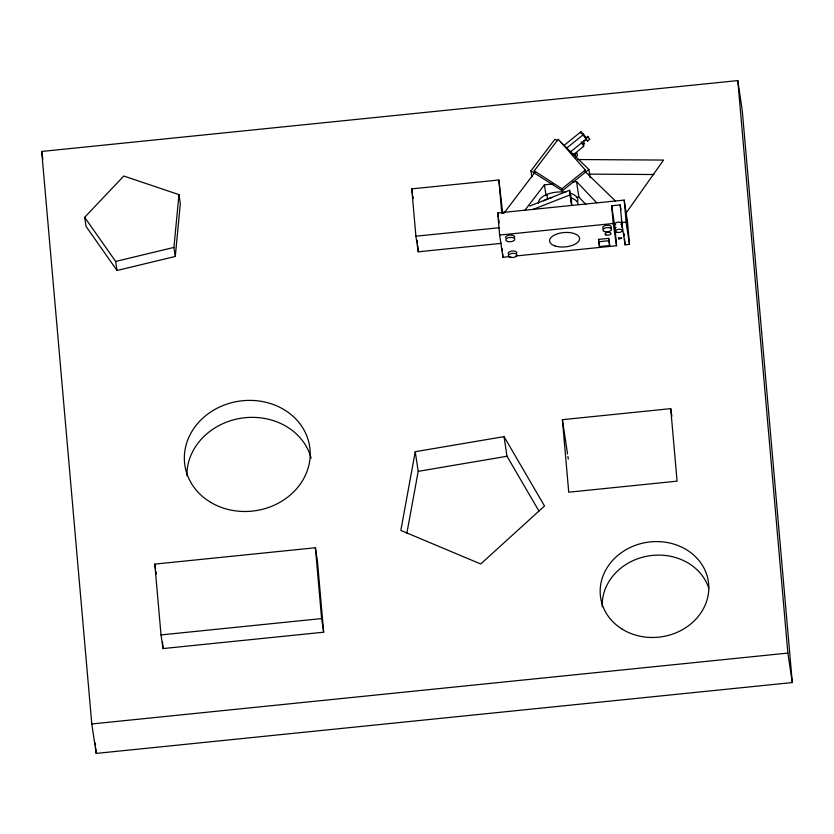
<?xml version="1.0" encoding="UTF-8"?>
<svg xmlns="http://www.w3.org/2000/svg" width="834" height="834" viewBox="0 0 834 834"><rect width="100%" height="100%" fill="white"/><g stroke="black" fill="none" stroke-linecap="round" stroke-linejoin="round"><path stroke-width="1.25" d="M580.944 133.388L580.954 131.741L563.857 145.554M175.296 256.465L173.931 247.417L178.966 194.635L123.786 176.026L84.661 217.32L86.017 226.368L117.01 270.487L175.296 256.465L180.321 203.673L178.966 194.635M415.249 451.705L400.831 530.424L480.718 563.982L544.508 505.998L504.049 436.62L415.249 451.705L418.199 471.356L406.804 533.562M583.258 145.408L584.081 143.823L583.8 140.654M614.522 229.392L616.003 227.296M625.667 213.64L663.562 160.065L577.587 159.544M531.863 176.808L530.966 170.845L554.954 139.257L557.644 140.79M534.542 172.888L534.229 170.824L558.227 139.236L585.301 170.021L585.614 172.085L562.304 190.83L530.966 170.845M503.757 213.421L535.167 172.065M524.784 210.377L544.425 184.825L553.422 183.907M567.057 147.774L583.612 134.389L586.187 138.058M585.583 138.173L587.761 136.411L589.784 139.215L587.605 140.988L585.312 139.591M570.581 151.798L585.656 139.612A3.941 1.053 51.1 0 0 585.708 138.444L585.385 137.746A3.941 1.053 51.1 0 0 583.675 135.348L582.997 134.628A3.941 1.053 51.1 0 0 581.736 133.628M572.958 155.009L583.581 146.43M574.626 154.728L576.951 152.841L577.389 155.729L575.835 156.98M585.614 172.085L588.877 169.448L560.427 141.822M562.304 190.83L561.991 188.765L585.301 170.021M529.642 206.05L569.612 190.329L571.874 205.414M532.53 209.636L570.008 194.895L569.612 190.329M84.661 217.32L115.655 261.438L173.931 247.417M418.199 471.356L506.999 456.261L538.983 511.096M41.7 151.454L737.788 80.585L742.208 110.036L792.3 682.546L96.212 753.415L91.792 723.964L41.7 151.454L42.857 159.138M501.515 243.33L418.251 251.805L415.905 236.21L411.767 188.87L498.868 179.998L502.777 213.514M572.697 181.948L576.544 181.551L596.675 202.777M576.315 197.335L578.879 197.074L585.885 204.455M510.721 256.486L502.975 257.279L499.629 235.063L497.7 212.983L624.207 200.097L627.543 222.324L629.482 244.393L625.073 244.842L621.737 222.626L626.136 222.178L629.482 244.393M515.881 255.965L616.555 245.707L613.209 223.491L611.666 205.779L620.183 204.914L620.923 209.845M415.905 236.21L499.17 227.734M499.629 235.063L613.209 223.491M598.531 239.41L608.684 238.378L609.414 243.215L609.623 245.561L599.469 246.593L598.531 239.41L599.469 246.593M598.739 241.756L608.893 240.713L609.623 245.561M670.724 408.65L677.072 481.166L568.736 492.196L562.397 419.679L670.724 408.65L671.87 416.27M154.811 564.107L315.408 547.75L317.462 561.386L323.655 632.203L163.057 648.56L161.014 634.924L154.811 564.107L155.562 569.059M161.014 634.924L321.611 618.578L323.655 632.203M91.792 723.964L787.869 653.085L792.3 682.546M588.887 174.129L654.023 174.514M581.423 133.002L581.725 133.013A3.941 1.053 51.1 0 1 583.477 134.243L583.612 134.389M587.782 137.839L587.845 137.839A3.941 1.053 51.1 0 0 587.887 136.682L587.761 136.411M581.517 143.677L584.081 143.823M578.191 204.132A19.755 9.455 -5 0 0 571.446 198.096L570.748 197.919L570.341 193.269L571.04 193.436A19.755 9.455 -5 0 1 577.482 201.974M534.229 170.824L561.991 188.765M585.145 171.627L615.388 200.984M580.954 131.741L587.605 140.988M621.445 219.999L621.726 221.823M611.666 205.779L615.002 227.995L616.555 245.707M588.877 169.448L590.128 177.798M576.544 181.551L578.879 197.074M570.341 193.269L570.717 195.761M571.092 198.263L571.655 202.005M570.008 194.895L571.551 205.164M544.425 184.825L546.041 195.573M562.397 419.679L567.558 453.988M567.933 456.532L568.319 459.075M497.7 212.983L498.263 216.684M498.628 219.154L499.191 222.855M504.049 436.62L506.999 456.261M411.767 188.87L412.486 193.665M412.851 196.063L413.216 198.471M115.655 261.438L117.01 270.487M155.927 571.54L156.302 574.021M737.788 80.585L787.869 653.085M624.207 200.097L626.136 222.178M624.082 233.457L624.301 235.991M624.52 238.514L625.073 244.842M621.862 222.73L622.3 227.765L620.183 204.914M608.684 238.378L608.893 240.713M547.094 194.364L547.5 199.024M498.868 179.998L501.776 213.264M502.224 248.688L502.433 251.149M502.652 253.599L502.975 257.279M417.25 240.296L417.469 242.85M417.698 245.415L418.251 251.805M315.408 547.75L321.611 618.578M162.494 642.117L163.057 648.56M95.305 743.031L95.535 745.627M95.764 748.223L96.212 753.415M186.899 475.703A63.103 55.378 -8.5 0 1 242.256 418.053A63.103 55.378 -8.5 0 1 311.124 458.189M602.242 606.745A54.46 47.799 -8.5 0 1 648.07 556.017A54.46 47.799 -8.5 0 1 708.817 588.324M574.021 153.769A3.816 1.022 51.1 0 1 575.887 157.866M581.162 141.916A3.565 0.949 51.1 0 1 583.487 145.064A3.565 0.949 51.1 0 1 583.258 146.419M543.653 200.921A19.755 9.455 -5 0 1 552.098 197.606M538.483 203.475A19.755 9.455 -5 0 1 565.567 192.195M505.696 237.971A4.514 2.168 -5 0 1 510.325 235.032A4.514 2.168 -5 0 1 514.39 237.586M508.386 254.047A4.347 2.085 -5 0 1 512.17 251.024A4.347 2.085 -5 0 1 516.746 253.192M603.441 228.756A4.347 2.085 -5 0 1 606.725 225.284A4.347 2.085 -5 0 1 610.936 227.995M615.721 224.909A3.315 1.585 -5 0 1 616.024 222.741A3.315 1.585 -5 0 1 620.486 222.407A3.315 1.585 -5 0 1 620.965 224.513M621.58 238.128L618.703 239.264L618.463 237.617L621.58 238.128M626.949 222.209L626.543 219.478L627.387 227.244L626.949 222.209M210.668 502.329A63.103 55.378 -8.5 0 0 309.925 459.19A63.103 55.378 -8.5 0 0 221.25 406.273A63.103 55.378 -8.5 0 0 210.668 502.329M621.945 629.003A54.46 47.799 -8.5 0 0 708.431 593.37A54.46 47.799 -8.5 0 0 633.089 546.207A54.46 47.799 -8.5 0 0 621.945 629.003M606.026 234.948A3.013 1.439 -5 0 0 610.936 233.801A3.013 1.439 -5 0 0 607.006 232.425A3.013 1.439 -5 0 0 606.026 234.948M554.964 245.936A15.064 7.214 -5 0 0 579.359 239.942A15.064 7.214 -5 0 0 559.343 233.301A15.064 7.214 -5 0 0 554.964 245.936M616.962 232.269A3.315 1.585 -5 0 0 622.206 230.81A3.315 1.585 -5 0 0 617.598 229.486A3.315 1.585 -5 0 0 616.962 232.269M509.845 257.195A4.347 2.085 -5 0 0 516.944 255.538A4.347 2.085 -5 0 0 511.273 253.546A4.347 2.085 -5 0 0 509.845 257.195M507.864 241.547A4.514 2.168 -5 0 0 514.807 239.358A4.514 2.168 -5 0 0 508.24 237.763A4.514 2.168 -5 0 0 507.864 241.547M604.389 231.456A4.347 2.085 -5 0 0 611.499 229.798A4.347 2.085 -5 0 0 605.818 227.807A4.347 2.085 -5 0 0 604.389 231.456"/></g></svg>
